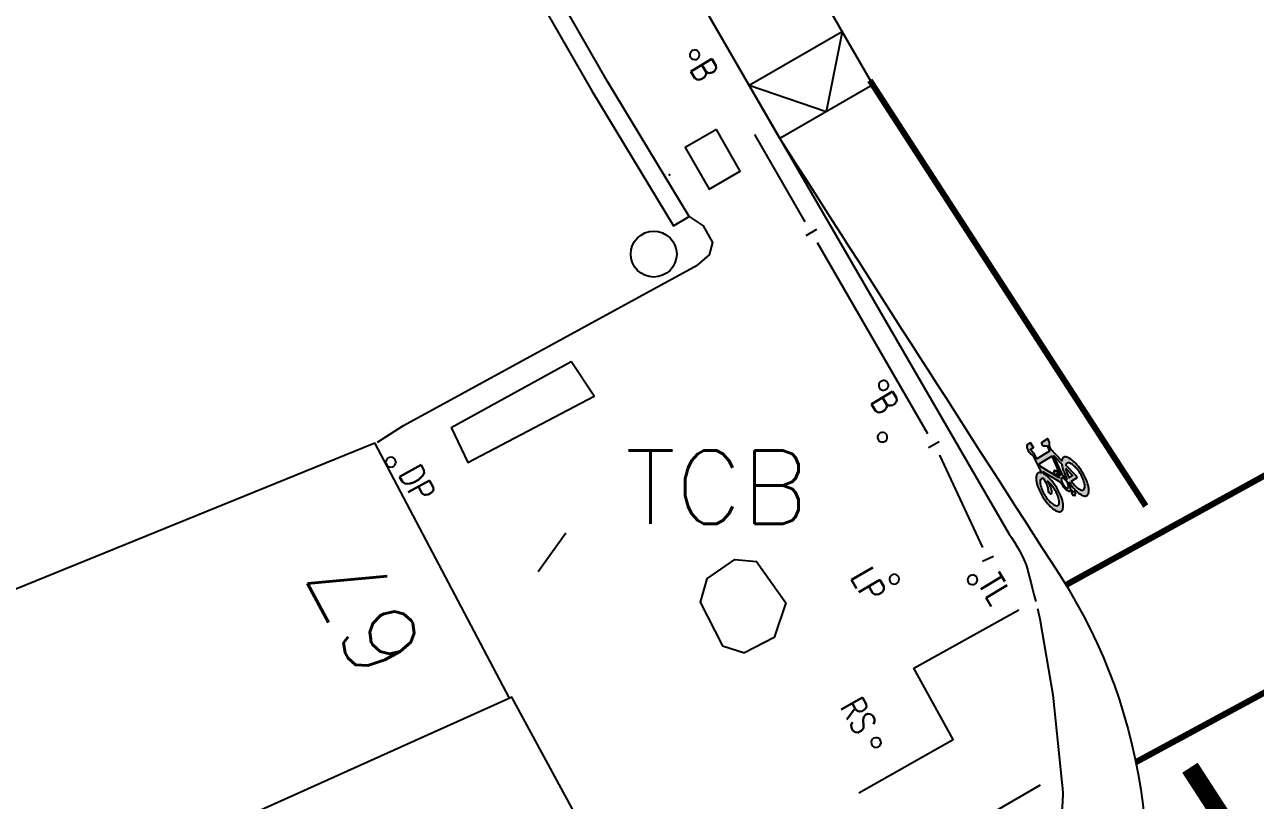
# Model space of a CAD drawing. Extents: x 427500 to 429848, y 434500 to 436505.
# Drawn here: x 427868.58 to 427888.67, y 436199.68 to 436212.35 of the extents above; entities that cross this region are included whole.
import ezdxf

# ---------------------------------------------------------------- set-up
doc = ezdxf.new("R2010")
doc.units = 0
doc.linetypes.add('1055', pattern=[0.6, 0.1, -0.5])
doc.linetypes.add('BLIP', pattern=[1, 0.5, -0.5])
doc.layers.get('0').update_dxf_attribs({"color": 222})
for name, color, linetype in [('KTS_LINES', 7, 'Continuous'), ('LPTIP_Ex_Base', 8, 'Continuous'), ('PRO-MARKINGS', 7, 'Continuous'), ('PROPOSED', 1, 'Continuous')]:
    doc.layers.add(name, color=color, linetype=linetype)
doc.styles.add('MtXpl_Romans', font='romans__.ttf')
doc.styles.get("Standard").update_dxf_attribs({"font": 'romans.shx'})

# ---------------------------------------------------------------- blocks, each defined once
blk = doc.blocks.new('FENCE_UP')
at = {"color": 0, "linetype": 'ByBlock', "flags": 128}
blk.add_lwpolyline([(0, 0.5), (0, -0.5)], dxfattribs=at)
blk = doc.blocks.new('CIRCL')
at = {"color": 0, "linetype": 'ByBlock', "flags": 128}
for points in [[(0.5, 0), (0.475, 0.154), (0.404, 0.293), (0.293, 0.404), (0.154, 0.475), (0, 0.5), (-0.154, 0.475), (-0.293, 0.404), (-0.404, 0.293), (-0.475, 0.154), (-0.5, 0), (-0.475, -0.154), (-0.404, -0.293), (-0.293, -0.404), (-0.154, -0.475), (0, -0.5), (0.154, -0.475), (0.293, -0.404), (0.404, -0.293), (0.475, -0.154)], [(0.5, 0), (0.475, -0.154)]]:
    blk.add_lwpolyline(points, dxfattribs=at)
blk = doc.blocks.new('Bicycle-1057S')
h = blk.add_hatch(color=0)
h.dxf.hatch_style = 1
edge = h.paths.add_edge_path()
edge.add_arc((0.1255931590565698, -0.09402841553107237), 0.02648515648108875, 129.1417589179424, 144.2919472120851)
edge.add_arc((0.1085562400126971, -0.08167002299842399), 0.005438877888942004, 145.2542598140026, 218.1085320607194)
edge.add_arc((0.1199412003065617, -0.07274033581713624), 0.01990803937288878, 218.1085320607193, 242.7437377249644)
edge.add_arc((0.1323570823030125, -0.04863988274777631), 0.0470186639303978, 242.7437377249643, 256.1140822548531)
edge.add_line((0.1210730989660078, -0.09428444954219217), (0.1210730989660078, -0.1093843280975762))
edge.add_line((0.1210730989660078, -0.1093843280975762), (0.1709389036250854, -0.1093843280975762))
edge.add_line((0.1709389036250854, -0.1093843280975762), (0.1709389036250854, -0.08603216731390888))
edge.add_line((0.1709389036250854, -0.08603216731390888), (0.2357062799771484, -0.07507811475829329))
edge.add_arc((0.2940311629775173, 0.02510465163729701), 0.1159240210641441, 239.7926865904873, 250.1489920615088)
edge.add_arc((0.3352342839856055, 0.1392318298363441), 0.2372611958478196, 250.1489920615087, 261.4948583744368)
edge.add_arc((0.362500000000002, 0.3215590699295104), 0.4216158587933737, 261.4948583744369, 265.5790043067903)
edge.add_line((0.33, -0.09880230125732192), (0.33, -0.1106220625765941))
edge.add_arc((0.3649999999999979, -1.094938660479188), 0.9849386604791879, 92.0364461736281, 98.710120306432)
edge.add_arc((0.3002475405305327, -0.6722787565192403), 0.5573474124130271, 98.71012030643209, 110.2975697722287)
edge.add_arc((0.2023615741320395, -0.4076241066270181), 0.2751706129993586, 110.2975697722287, 131.7625682865146)
edge.add_arc((0.05714990642971905, -0.2449999999999999), 0.05714990642971902, 131.7625682865146, 180)
edge.add_arc((0.05714990642971905, -0.245), 0.05714990642971904, 180, 228.2374317134853)
edge.add_arc((0.2023615741320401, -0.08237589337298118), 0.2751706129993595, 228.2374317134854, 249.7024302277713)
edge.add_arc((0.3002475405305318, 0.1822787565192362), 0.5573474124130229, 249.7024302277713, 261.2898796935679)
edge.add_arc((0.3650000000000001, 0.6049386604791959), 0.9849386604791958, 261.2898796935679, 270)
edge.add_arc((0.3650000000000005, 0.604938660479198), 0.984938660479198, 269.9999999999999, 278.710120306432)
edge.add_arc((0.4297524594694681, 0.1822787565192365), 0.5573474124130234, 278.7101203064321, 290.2975697722287)
edge.add_arc((0.527638425867959, -0.08237589337297913), 0.2751706129993619, 290.2975697722287, 311.7625682865145)
edge.add_arc((0.6728500935702808, -0.2450000000000002), 0.05714990642971921, 311.7625682865148, 360.0000000000001)
edge.add_arc((0.6728500935702809, -0.2450000000000002), 0.05714990642971907, 8.347926217626053e-14, 48.23743171348524)
edge.add_arc((0.5276384258679238, -0.4076241066270601), 0.2751706129994143, 48.23743171348545, 51.44868646367202)
edge.add_line((0.6991289573365953, -0.1924268392766916), (0.9555783743845828, -0.1393683391977977))
edge.add_line((0.9555783743845828, -0.1393683391977977), (1.026142996864914, -0.1494489995521307))
edge.add_arc((1.047232637774721, -0.1446760141640408), 0.02162300495351051, 192.752292015752, 229.4556686730448)
edge.add_arc((1.082087526109876, -0.1021911607252427), 0.07657266547575484, 230.3014880105123, 254.7693945910597)
edge.add_arc((1.137258100044497, 0.09027275344468394), 0.2767829944268662, 254.2163442209831, 263.9588712902375)
edge.add_arc((1.111305815940649, -0.1577737992489841), 0.0273842720150536, 263.337789327011, 292.272256146745)
edge.add_arc((1.118318684532589, -0.1773400816377044), 0.006684298591048081, 300.2362763225035, 358.2881666264944)
edge.add_line((1.125, -0.1775397595764579), (1.125, -0.06938311127612472))
edge.add_arc((1.114107004921157, -0.06988940866287181), 0.01090475487260144, 2.661145164140756, 38.31498093786265)
edge.add_arc((1.110772519990496, -0.07252424211479346), 0.01515459452512635, 38.31498093786259, 73.21773194917768)
edge.add_arc((1.092973786883735, -0.1315424953674024), 0.07679832183938598, 73.2177319491774, 98.60632256700862)
edge.add_arc((1.086437502710172, -0.08835556308793147), 0.03311956120553582, 98.60632256700892, 134.88021916439)
edge.add_line((1.063067446729034, -0.06488758878494341), (1.033157894736842, -0.1147368421052633))
edge.add_line((1.033157894736842, -0.1147368421052633), (0.94, -0.1014285714285716))
edge.add_line((0.94, -0.1014285714285716), (0.94, 0.1393269230769229))
edge.add_line((0.94, 0.1393269230769229), (0.9849999999999998, 0.1349999999999998))
edge.add_arc((1.01645105852891, 0.3320764244353353), 0.199570253672248, 260.9327337914132, 290.3801191405059)
edge.add_arc((1.105464489312583, 0.1086566116361067), 0.04124963619416752, 71.00970639435519, 118.23338806896231, ccw=False)
edge.add_arc((1.115840168087301, 0.1389608091172128), 0.009218591994430198, 6.472580860778692, 70.69733750635021, ccw=False)
edge.add_line((1.125, 0.1399999999999998), (1.125, 0.08999999999999979))
edge.add_line((1.125, 0.08999999999999979), (1.215, 0.08999999999999977))
edge.add_line((1.215, 0.08999999999999977), (1.215, 0.1551204709322744))
edge.add_arc((1.199541460380685, 0.152605035499959), 0.01566186012503258, 9.242245549902828, 38.24503396435792)
edge.add_arc((1.175907833058162, 0.1339771072228429), 0.04575418559710753, 38.24503396435812, 62.40139835930763)
edge.add_arc((1.144411258767213, 0.07372613583564096), 0.1137410501017065, 62.40139835930752, 80.15996594038734)
edge.add_arc((1.117118489909174, -0.08362655073671205), 0.2734431578006205, 80.15996594038758, 97.39463954963908)
edge.add_arc((1.101932488087908, 0.03338489676562068), 0.1554503889632606, 97.39463954963931, 115.9418288466421)
edge.add_arc((1.008892827938793, 0.2234296512512854), 0.05614866456590088, 265.4429401072497, 296.48081285581895, ccw=False)
edge.add_line((1.004431711558944, 0.1674584892731782), (0.7039782804499767, 0.1963482422644251))
edge.add_arc((0.5276024317589506, 0.4074790768269162), 0.2751084682530396, 309.8749265664079, 311.7820790879888)
edge.add_arc((0.6727840718052973, 0.2449999999999999), 0.05721592819470267, 311.7820790879888, 360)
edge.add_arc((0.6727840718052971, 0.2449999999999999), 0.05721592819470289, 359.9999999999999, 408.2179209120112)
edge.add_arc((0.5276024317590292, 0.08252092317317208), 0.2751084682529212, 48.21792091201113, 69.68965002433214)
edge.add_arc((0.4297377485950346, -0.1818948901564406), 0.5570538859307931, 69.68965002433218, 81.283999398439)
edge.add_arc((0.3649999999999998, -0.6041692450557905), 0.9842618059168534, 81.28399939843904, 89.99999999999999)
edge.add_arc((0.3650000000000001, -0.6041692450557938), 0.9842618059168566, 90.00000000000001, 98.71600060156094)
edge.add_arc((0.3002622514049669, -0.1818948901564457), 0.5570538859307985, 98.71600060156108, 110.3103499756678)
edge.add_arc((0.2023975682409703, 0.08252092317317244), 0.2751084682529208, 110.3103499756678, 131.7820790879888)
edge.add_arc((0.05721592819470288, 0.2450000000000001), 0.05721592819470277, 131.7820790879889, 180)
edge.add_arc((0.05721592819470288, 0.2450000000000001), 0.05721592819470279, 180, 228.2179209120111)
edge.add_arc((0.2023975682409709, 0.4074790768268282), 0.2751084682529215, 228.2179209120111, 249.6896500243321)
edge.add_arc((0.3002622514049652, 0.6718948901564387), 0.5570538859307912, 249.6896500243321, 261.2839993984389)
edge.add_arc((0.3650000000000005, 1.094169245055782), 0.9842618059168449, 261.2839993984389, 269.9999999999999)
edge.add_arc((0.3650000000000005, 1.094169245055783), 0.9842618059168462, 269.9999999999999, 278.7160006015609)
edge.add_arc((0.4297377485950349, 0.6718948901564392), 0.5570538859307919, 278.7160006015609, 290.3103499756678)
edge.add_arc((0.5276024317590321, 0.4074790768268224), 0.2751084682529152, 290.3103499756677, 298.7400305951868)
edge.add_line((0.6598845455543121, 0.1662611013890084), (0.7049721577726218, 0.1619257540603247))
edge.add_line((0.7049721577726218, 0.1619257540603247), (0.4092702756605957, 0.007454621613743967))
edge.add_arc((0.3624999999999988, -0.4115590699294977), 0.4216158587933608, 83.6310126563938, 89.99999999999984)
edge.add_arc((0.3624999999999998, -0.4115590699294889), 0.4216158587933519, 89.99999999999997, 98.50514162556317)
edge.add_arc((0.3352342839856051, -0.2292318298363435), 0.2372611958478189, 98.50514162556317, 109.8510079384912)
edge.add_arc((0.2940311629775176, -0.1151046516372976), 0.1159240210641447, 109.8510079384912, 131.0753738798026)
edge.add_arc((0.2329280192318751, -0.04500000000000001), 0.02292801923187508, 131.0753738798026, 180)
edge.add_arc((0.2329280192318752, -0.04500000000000001), 0.02292801923187524, 180.0000000000001, 222.6870495144356)
edge.add_line((0.2160743692041546, -0.0605450489430028), (0.1709389036250855, -0.06817877273918918))
edge.add_line((0.1709389036250855, -0.06817877273918918), (0.1709389036250855, -0.05314407924277024))
edge.add_line((0.1709389036250855, -0.05314407924277024), (0.1210730989660078, -0.05314407924277022))
edge.add_line((0.1210730989660078, -0.05314407924277022), (0.1210730989660078, -0.06826489232125907))
edge.add_arc((0.1295536262736133, -0.1049338960924515), 0.03763688590979285, 103.0219837958038, 123.3282019209634)
edge = h.paths.add_edge_path(flags=16)
edge.add_line((0.8010092807424596, 0.1526914153132249), (0.85, 0.1479807692307691))
edge.add_line((0.85, 0.1479807692307691), (0.85, -0.09119768916500626))
edge.add_line((0.85, -0.09119768916500627), (0.5149813376234688, -0.04592489695196145))
edge.add_arc((0.4920719807681302, -0.04500000000000186), 0.02292801923186977, 357.6881093012058, 360.0000000000044)
edge.add_arc((0.492071980768125, -0.04500000000000007), 0.02292801923187499, 359.9999999999999, 405.6770613714275)
edge.add_line((0.5080918281662061, -0.02859699554229709), (0.5583965690419177, -0.02007051495797908))
edge.add_line((0.5583965690419177, -0.02007051495797908), (0.5583965690419177, -0.03488638777457719))
edge.add_line((0.5583965690419177, -0.03488638777457719), (0.6071960093520374, -0.0348863877745772))
edge.add_line((0.6071960093520374, -0.0348863877745772), (0.6071960093520374, -0.01994367788202011))
edge.add_arc((0.5961658072233547, 0.02207109393126968), 0.04343853599653663, 284.7099937128414, 308.6624902789959)
edge.add_arc((0.6191713373046384, -0.006683059294339246), 0.006613873852225735, 308.6624902789954, 417.054963233324)
edge.add_arc((0.597462100593441, -0.04018266257306424), 0.04653272126062121, 57.05496323332503, 77.92545307749995)
edge.add_line((0.6071960093520375, 0.005320580917900087), (0.6071960093520374, 0.02047441945387607))
edge.add_line((0.6071960093520374, 0.02047441945387607), (0.5583965690419177, 0.02047441945387607))
edge.add_line((0.5583965690419177, 0.02047441945387607), (0.5583965690419177, -0.003409372772500956))
edge.add_line((0.5583965690419177, -0.003409372772500958), (0.489807155429238, -0.01522256642305359))
edge.add_arc((0.4309688370224912, -0.115104651637281), 0.1159240210641259, 59.49860577599883, 62.30136376572178)
edge.add_line((0.4848527530876162, -0.01246497973034986), (0.8010092807424596, 0.1526914153132249))
edge = h.paths.add_edge_path(flags=16)
edge.add_arc((0.4783568392825849, -0.3575472182040819), 0.1917893422273881, 65.84495474860528, 69.5671713206016)
edge.add_arc((0.4101288188534401, -0.540685588829678), 0.3872240514452698, 69.5671713206013, 81.22760581677363)
edge.add_arc((0.3650000000000043, -0.8331319537255499), 0.6831319537255498, 81.22760581677335, 87.06318721189446)
edge.add_line((0.4, -0.150897194862527), (0.4, -0.2150000000000001))
edge.add_line((0.4, -0.2150000000000001), (0.5568384287202102, -0.1825506699199566))
edge = h.paths.add_edge_path(flags=16)
edge.add_arc((0.1504167412798086, -0.2449999999999998), 0.0404167412798087, 180.0000000000003, 228.031377788937)
edge.add_arc((0.2516431607174225, -0.132452781795901), 0.1917893422274068, 228.0313777889369, 249.5671713206013)
edge.add_arc((0.3198711811465615, 0.05068558882968327), 0.3872240514452754, 249.5671713206013, 261.2276058167736)
edge.add_arc((0.3650000000000002, 0.3431319537256016), 0.6831319537256016, 261.2276058167737, 270)
edge.add_arc((0.3650000000000006, 0.3431319537255932), 0.6831319537255933, 269.9999999999999, 278.7723941832264)
edge.add_arc((0.4101288188534402, 0.05068558882967744), 0.3872240514452694, 278.7723941832263, 290.4328286793987)
edge.add_arc((0.4783568392825773, -0.1324527817959004), 0.1917893422274075, 290.4328286793986, 311.968622211063)
edge.add_arc((0.5795832587201913, -0.2450000000000001), 0.04041674127980865, 311.968622211063, 360)
edge.add_arc((0.5795832587201913, -0.2450000000000001), 0.04041674127980865, 3.934699558586697e-14, 48.03137778893682)
edge.add_arc((0.478356839282282, -0.3575472182044319), 0.1917893422278519, 48.03137778893772, 49.26932853407754)
edge.add_line((0.6035001816606982, -0.2122121032096358), (0.3879520662544559, -0.2568082650178238))
edge.add_arc((0.359621437672778, -0.1471711421593139), 0.1132383469701186, 270.0000000000009, 284.4885082669896, ccw=False)
edge.add_arc((0.3599813813666154, -0.2048860969552485), 0.0555245588725474, 244.0010186952478, 269.62857158370264, ccw=False)
edge.add_arc((0.3404972897307452, -0.2454727757627812), 0.01050793074839578, 177.4212617184321, 242.479324053344, ccw=False)
edge.add_line((0.33, -0.2450000000000001), (0.33, -0.150897194862527))
edge.add_arc((0.3649999999999946, -0.8331319537255476), 0.6831319537255475, 92.93681278810544, 98.7723941832266)
edge.add_arc((0.3198711811465587, -0.5406855888296751), 0.3872240514452669, 98.77239418322624, 110.4328286793987)
edge.add_arc((0.2516431607174224, -0.3575472182040986), 0.1917893422274065, 110.4328286793987, 131.9686222110632)
edge.add_arc((0.1504167412798083, -0.2449999999999998), 0.04041674127980829, 131.968622211063, 180.0000000000003)
edge = h.paths.add_edge_path(flags=16)
edge.add_line((0.4, -0.1106220625765941), (0.4, -0.09838578643388625))
edge.add_arc((0.362500000000002, 0.3215590699294804), 0.4216158587933433, 275.1028316889799, 278.5051416255631)
edge.add_arc((0.3897657160143952, 0.1392318298363415), 0.237261195847817, 278.5051416255631, 289.8510079384913)
edge.add_arc((0.4309688370224811, 0.0251046516373004), 0.1159240210641479, 289.8510079384913, 297.5734711250544)
edge.add_line((0.484628403888863, -0.07765248701200858), (0.835, -0.1250000000000002))
edge.add_line((0.835, -0.1250000000000002), (0.6529817174705733, -0.1626589550060883))
edge.add_arc((0.5276384258679636, -0.4076241066270114), 0.2751706129993511, 62.90217049968486, 69.70243022777146)
edge.add_arc((0.4297524594694673, -0.6722787565192396), 0.5573474124130262, 69.70243022777129, 81.2898796935679)
edge.add_arc((0.3650000000000009, -1.09493866047919), 0.9849386604791897, 81.28987969356794, 87.96355382637184)
edge = h.paths.add_edge_path(flags=16)
edge.add_arc((0.4449236986313491, -0.04500000000000011), 0.01507630136865096, 1.054819283487206e-13, 48.44895341119659)
edge.add_arc((0.4060479337699563, -0.08886225322274957), 0.07368707129479077, 48.44895341119748, 69.84062143707904)
edge.add_arc((0.3798391743587921, -0.1602517204131925), 0.1497354446870443, 69.84062143707904, 81.35341277984766)
edge.add_arc((0.3624999999999999, -0.2742745398618802), 0.2650690925200709, 81.35341277984772, 89.99999999999997)
edge.add_arc((0.3624999999999999, -0.274274539861879), 0.2650690925200698, 89.99999999999997, 98.64658722015228)
edge.add_arc((0.3451608256412076, -0.1602517204131919), 0.1497354446870436, 98.6465872201522, 110.1593785629209)
edge.add_arc((0.3189520662300434, -0.08886225322274857), 0.07368707129478973, 110.1593785629209, 131.5510465888027)
edge.add_arc((0.2800763013686506, -0.04500000000000002), 0.01507630136865062, 131.5510465888023, 180.0000000000001)
edge.add_arc((0.2800763013686508, -0.04500000000000002), 0.01507630136865079, 180.0000000000001, 228.4489534111975)
edge.add_arc((0.3189520662300437, -0.001137746777250717), 0.07368707129479057, 228.4489534111975, 249.8406214370791)
edge.add_arc((0.3451608256412076, 0.07025172041319168), 0.1497354446870435, 249.8406214370791, 261.3534127798478)
edge.add_arc((0.3625000000000003, 0.1842745398618795), 0.2650690925200704, 261.3534127798476, 269.9999999999999)
edge.add_arc((0.3625000000000002, 0.1842745398618796), 0.2650690925200706, 269.9999999999999, 278.6465872201522)
edge.add_arc((0.3798391743587923, 0.07025172041319208), 0.149735444687044, 278.6465872201523, 290.1593785629209)
edge.add_arc((0.4060479337699569, -0.001137746777252258), 0.07368707129478903, 290.1593785629209, 311.5510465888029)
edge.add_arc((0.4449236986313495, -0.04500000000000011), 0.01507630136865057, 311.5510465888019, 360.0000000000001)
edge = h.paths.add_edge_path(flags=16)
edge.add_arc((0.5545215225433117, 0.5356726882561043), 0.3234618584126379, 256.4487186734111, 264.5542933785383)
edge.add_line((0.5238241919462786, 0.2136707507743962), (0.5932041344403048, 0.2069996024576628))
edge.add_arc((0.4781819073505409, 0.3626381845019278), 0.1935290183549708, 306.4656665490008, 311.7704046412889)
edge.add_arc((0.5813587244239535, 0.2471211639649405), 0.03864313257081291, 311.7704046412892, 360.5617053325667)
edge.add_arc((0.5813587244239538, 0.2471211639649405), 0.03864313257081273, 0.5617053325667196, 49.35300602384447)
edge.add_arc((0.4804665614422023, 0.1296034671529087), 0.1935290183549633, 49.35300602384398, 70.62459621730659)
edge.add_arc((0.4135262961559181, -0.06074449369631113), 0.3953045008003145, 70.62459621730665, 82.01711533480362)
edge.add_arc((0.3709724373807858, -0.3641886128402266), 0.7017178887905926, 82.0171153348035, 90.56170533256646)
edge.add_arc((0.3709724373807861, -0.3641886128402225), 0.7017178887905886, 90.5617053325665, 99.1062953303295)
edge.add_arc((0.3224774452478641, -0.06163712948952527), 0.3953045008003125, 99.10629533032939, 110.4988144478265)
edge.add_arc((0.2518180926494552, 0.1273618154980764), 0.1935290183549649, 110.4988144478264, 131.7704046412889)
edge.add_arc((0.1486412755760465, 0.2428788360350593), 0.03864313257081296, 131.7704046412889, 180.5617053325667)
edge.add_arc((0.1486412755760468, 0.2428788360350593), 0.03864313257081321, 180.5617053325666, 229.353006023844)
edge.add_arc((0.2495334385577984, 0.3603965328470931), 0.1935290183549653, 229.3530060238443, 250.6245962173066)
edge.add_arc((0.3164737038440827, 0.5507444936963126), 0.3953045008003163, 250.6245962173066, 262.0171153348036)
edge.add_arc((0.3590275626192138, 0.8541886128402267), 0.7017178887905928, 262.0171153348036, 270.5617053325665)
edge.add_arc((0.359027562619214, 0.8541886128402225), 0.7017178887905887, 270.5617053325665, 279.1062953303295)
edge.add_arc((0.4075225547521375, 0.5516371294895188), 0.395304500800306, 279.1062953303293, 289.098106292045)
edge.add_line((0.5368609167713212, 0.1780902964642959), (0.4650000000000001, 0.1849999999999999))
edge.add_arc((0.5011695245165797, 0.5494383493096282), 0.3662288150204487, 249.5302429035852, 264.3321092119445, ccw=False)
edge.add_arc((0.408696752517224, 0.3017101403780114), 0.1018040070660671, 219.81143243366, 249.5302429035852, ccw=False)
edge.add_arc((0.3393648764862762, 0.2439215579258251), 0.01154643510778842, 182.9001710029059, 219.8114324336599, ccw=False)
edge.add_arc((0.333388750288222, 0.2436188025506967), 0.00556264490823779, 121.34140895685039, 182.9001710029066, ccw=False)
edge.add_arc((0.3569992523026438, 0.2048494964756024), 0.05095553971477509, 96.53117755850923, 121.34140895685059, ccw=False)
edge.add_arc((0.3626516754290913, 0.1554776886042005), 0.1006498583004144, 77.38597802456098, 96.53117755850923, ccw=False)
edge.add_arc((0.3748392886274233, 0.2099393253543119), 0.04484118699412693, 58.985215138957585, 77.38597802456081, ccw=False)
edge.add_arc((0.5380436786246806, 0.5314291914319482), 0.3158330644056515, 243.667006448054, 259.1754194558784)
at = {"color": 0}
for p, q in [((0.3287280353378081, -0.1041516017134914), (0.3288192754914361, -0.1039005124007382)), ((0.3288877096512284, -0.1042885504342675), (0.3287280353378081, -0.1041516017134914)), ((0.3295948302791771, -0.1031929206888656), (0.3287508467244056, -0.1032157388124624)), ((0.3296632644389694, -0.1019603222330919), (0.3287736581110039, -0.1019603222330919)), ((0.3291158127316791, -0.1019831503514884), (0.3287736581110039, -0.1024624908638004)), ((0.3290930013450817, -0.1042885504342675), (0.3288877096512284, -0.1042885504342675)), ((0.3292526756585019, -0.1039461686375294), (0.3290930013450817, -0.1042885504342675)), ((0.329640453052372, -0.1023483602666211), (0.329161435504874, -0.1019831503514884)), ((0.3294351613585196, -0.1039461686375294), (0.3292526756585019, -0.1039461686375294)), ((0.3295720188925797, -0.1041287735950949), (0.3294351613585196, -0.1039461686375294)), ((0.3294351613585196, -0.1042885504342675), (0.3295720188925797, -0.1041287735950949)), ((0.3296176416657746, -0.1028277007789349), (0.3295948302791771, -0.1035581306040002))]:
    blk.add_line(p, q, dxfattribs=at)
for points in [[(0.1088746358722688, -0.07348688451793352, 0.06620162645581315), (0.1040871721730241, -0.07857021246627484, 0.329045697347466), (0.1042766963171289, -0.08502664309139618, 0.1079072842323877), (0.1108238940228147, -0.09043792768159163, 0.05840540863255037), (0.1210730989660078, -0.09428444954219217), (0.1210730989660078, -0.1093843280975762), (0.1709389036250854, -0.1093843280975762), (0.1709389036250854, -0.08603216731390888), (0.2357062799771484, -0.07507811475829329, 0.04521868944864418), (0.2546662158690515, -0.08393102875599362, 0.04954616364587781), (0.3001437889372994, -0.09542010860099805, 0.01782233505618444), (0.33, -0.09880230125732192), (0.33, -0.1106220625765941, 0.02912762999146831), (0.2158454020491987, -0.1213591461011008, 0.05060291222805472), (0.1069060248669102, -0.1495405845398161, 0.09393354558812385), (0.01908547964996145, -0.2023712395341582, 0.2136395982254601), (1.050686772828547e-17, -0.245, 0.2136395982254597), (0.01908547964996138, -0.2876287604658417, 0.09393354558812361), (0.1069060248669101, -0.3404594154601839, 0.05060291222805496), (0.2158454020491984, -0.3686408538988992, 0.03802337796379034), (0.3649999999999999, -0.38, 0.03802337796379043), (0.5141545979508021, -0.3686408538988992, 0.05060291222805458), (0.6230939751330896, -0.3404594154601841, 0.09393354558812297), (0.7109145203500387, -0.287628760465842, 0.2136395982254593), (0.73, -0.2450000000000001, 0.2136395982254589), (0.7109145203500387, -0.2023712395341586, 0.01401265916983727), (0.6991289573365953, -0.1924268392766916), (0.9555783743845828, -0.1393683391977977), (1.026142996864914, -0.1494489995521307, 0.1615320291578394), (1.033176901781189, -0.1611074057332191, 0.1071688624317772), (1.061971533169924, -0.1760743112137108, 0.04253541846399684), (1.108128811333472, -0.1849731557766747, 0.126925508449554), (1.121684677080907, -0.1831150224875275, 0.2588591559397385), (1.125, -0.1775397595764579), (1.125, -0.06938311127612472, 0.1568364930858567), (1.12266303144645, -0.06312863289895194, 0.1534803684012116), (1.115148189584886, -0.05801509841774095, 0.1112340150849529), (1.081481344142446, -0.05560893231927388, 0.1596097520212116), (1.063067446729034, -0.06488758878494341), (1.033157894736842, -0.1147368421052633), (0.94, -0.1014285714285716), (0.94, 0.1393269230769229), (0.9849999999999998, 0.1349999999999998, 0.1292002425394808), (1.085950761182175, 0.1449986933129138, -0.2090187272153614), (1.118887449725435, 0.1476611834182221, -0.2878070053565828), (1.125, 0.1399999999999998), (1.125, 0.08999999999999979), (1.215, 0.08999999999999977), (1.215, 0.1551204709322744, 0.1272284316793309), (1.211841824661803, 0.1623001322569733, 0.1057940901736811), (1.197104576227332, 0.1745251476030487, 0.07764182163660346), (1.163849375363327, 0.1857939104251043, 0.07534252693725144), (1.081925585010936, 0.1875424371523875, 0.08110451507786728), (1.033929410422161, 0.1731718949336026, -0.1362623426198962), (1.004431711558944, 0.1674584892731782), (0.7039782804499767, 0.1963482422644251, 0.00832171479736017), (0.7109070029063665, 0.2023349725952917, 0.2135505823316499), (0.73, 0.2449999999999999, 0.2135505823316504), (0.7109070029063664, 0.2876650274047082, 0.09396317257082422), (0.6230939751330898, 0.3405248658727139, 0.05063309589599981), (0.5141519477101913, 0.36872591840272, 0.03804907271182555), (0.365, 0.3800925608610629, 0.03804907271182546), (0.2158480522898086, 0.36872591840272, 0.05063309589599926), (0.1069060248669102, 0.340524865872714, 0.09396317257082444), (0.01909299709363351, 0.2876650274047083, 0.2135505823316499), (1.005154347342302e-16, 0.245, 0.2135505823316495), (0.01909299709363353, 0.2023349725952918, 0.09396317257082416), (0.1069060248669102, 0.1494751341272861, 0.05063309589599998), (0.2158480522898087, 0.12127408159728, 0.03804907271182587), (0.3649999999999999, 0.109907439138937, 0.03804907271182588), (0.5141519477101915, 0.1212740815972799, 0.05063309589599987), (0.6230939751330898, 0.1494751341272859, 0.03679801626859047), (0.6598845455543121, 0.1662611013890084), (0.7049721577726218, 0.1619257540603247), (0.4092702756605957, 0.007454621613743975, 0.02779710588782994), (0.3625, 0.01005678886386304, 0.03712772687842065), (0.3001437889372993, 0.00542010860099796, 0.04954616364587789), (0.2546662158690515, -0.006068971244006424, 0.0928744276712165), (0.2178631344268814, -0.0277158074614547, 0.2167769235559518), (0.21, -0.04500000000000004, 0.1884415738359674), (0.2160743692041546, -0.0605450489430028), (0.1709389036250855, -0.06817877273918918), (0.1709389036250855, -0.05314407924277024), (0.1210730989660078, -0.05314407924277022), (0.1210730989660078, -0.06826489232125907, 0.0888351774420325), (0.1088746358722688, -0.07348688451793352)], [(0.4787293732899234, 0.2212158168741777, 0.03538199524900019), (0.5238241919462786, 0.2136707507743962), (0.5932041344403048, 0.2069996024576628, 0.02315042084802789), (0.6071007434608504, 0.2183003355453849, 0.2161679210065194), (0.62, 0.2474999999999999, 0.2161679210065208), (0.6065307354804885, 0.2764411495422749, 0.09308226368066548), (0.5446710112211003, 0.3121720010628481, 0.04975022667479514), (0.4684251111540539, 0.3307293476581098, 0.03730009124669594), (0.3640931808341686, 0.3374955549148199, 0.03730009124669604), (0.2599139626854521, 0.3286851207123394, 0.04975022667479567), (0.1840465528159611, 0.3086364671569156, 0.09308226368066488), (0.1228992565391498, 0.2716996644546151, 0.2161679210065207), (0.11, 0.2425, 0.2161679210065191), (0.1234692645195115, 0.2135588504577247, 0.09308226368066462), (0.1853289887788999, 0.1778279989371517, 0.04975022667479539), (0.261574888845947, 0.1592706523418899, 0.03730009124669569), (0.3659068191658316, 0.1525044450851799, 0.03730009124669613), (0.4700860373145483, 0.1613148792876605, 0.04362514343017022), (0.5368609167713212, 0.1780902964642959), (0.4650000000000001, 0.1849999999999999, -0.06467527653755671), (0.3730945758271105, 0.2063343527291863, -0.1304045123069024), (0.3304954155632345, 0.2365288029161547, -0.16246290201637), (0.3278332299811951, 0.2433373554093805, -0.2752523142161367), (0.3304954155632345, 0.2483697637738941, -0.1086799343264191), (0.3512033730290797, 0.2554743402884014, -0.08373155279410573), (0.3846317998921907, 0.253698196159803, -0.0804614398804402), (0.3979441247861357, 0.2483697637738943, 0.06777169068829121)], [(0.8010092807424596, 0.1526914153132249), (0.85, 0.1479807692307691), (0.85, -0.09119768916500627), (0.5149813376234688, -0.04592489695196145, 0.01008786833677551), (0.515, -0.0450000000000001, 0.2019853073732921), (0.5080918281662061, -0.02859699554229709), (0.5583965690419177, -0.02007051495797908), (0.5583965690419177, -0.03488638777457719), (0.6071960093520374, -0.0348863877745772), (0.6071960093520374, -0.01994367788202011, 0.1048946772739972), (0.6233032332950188, -0.01184743368605731, 0.5116844109006436), (0.6227681884753907, -0.001132744979941137, 0.0913172553089896), (0.6071960093520375, 0.005320580917900087), (0.6071960093520374, 0.02047441945387607), (0.5583965690419177, 0.02047441945387607), (0.5583965690419177, -0.003409372772500958), (0.489807155429238, -0.01522256642305359, 0.01222994846074251), (0.4848527530876162, -0.01246497973034986)], [(0.1099999999999999, -0.245, 0.2126996629660772), (0.1233891155438425, -0.2750502982140864, 0.09424518177345811), (0.1846877707974303, -0.312175144212722, 0.05092219011426544), (0.2608157658004246, -0.3320087068372218, 0.03829549467705391), (0.3649999999999999, -0.3400000000000001, 0.03829549467705463), (0.4691842341995759, -0.3320087068372218, 0.05092219011426571), (0.5453122292025695, -0.3121751442127222, 0.0942451817734579), (0.6066108844561574, -0.2750502982140867, 0.2126996629660783), (0.62, -0.2450000000000001, 0.2126996629660773), (0.6066108844561575, -0.2149497017859136, 0.005401631654725485), (0.6035001816606982, -0.2122121032096358), (0.3879520662544559, -0.2568082650178238, -0.06330239550141832), (0.3596214376727798, -0.2604094891294326, -0.1122897084671572), (0.3356419041153343, -0.2547916726470021, -0.2917483079654162), (0.33, -0.2450000000000001), (0.33, -0.150897194862527, 0.02546803149984724), (0.260815765800424, -0.1579912931627783, 0.05092219011426607), (0.1846877707974304, -0.1778248557872778, 0.0942451817734587), (0.1233891155438424, -0.2149497017859135, 0.2126996629660795)], [(0.46, -0.04500000000000008, 0.2146048509417658), (0.4549236141370791, -0.03371742259779956, 0.09361076745084396), (0.4314429111656884, -0.01968942908585436, 0.05027632593247241), (0.402350289127994, -0.01221809886904895, 0.03774576470632048), (0.3625, -0.009205447341809187, 0.03774576470632059), (0.3226497108720062, -0.01221809886904892, 0.05027632593247273), (0.2935570888343117, -0.0196894290858543, 0.09361076745084515), (0.270076385862921, -0.03371742259779952, 0.2146048509417721), (0.265, -0.04500000000000005, 0.2146048509417696), (0.270076385862921, -0.0562825774022006, 0.09361076745084396), (0.2935570888343117, -0.07031057091414578, 0.05027632593247258), (0.3226497108720061, -0.07778190113095115, 0.03774576470632061), (0.3625, -0.08079455265819095, 0.03774576470632053), (0.402350289127994, -0.07778190113095122, 0.05027632593247251), (0.4314429111656884, -0.07031057091414585, 0.09361076745084572), (0.4549236141370789, -0.05628257740220063, 0.2146048509417737)], [(0.4, -0.1106220625765941), (0.4, -0.09838578643388625, 0.01484646830517884), (0.4248562110627007, -0.09542010860099812, 0.0495461636458783), (0.4703337841309485, -0.0839310287559937, 0.03370836062723707), (0.484628403888863, -0.07765248701200858), (0.835, -0.1250000000000002), (0.6529817174705733, -0.1626589550060883, 0.02968044140767472), (0.6230939751330898, -0.1495405845398163, 0.05060291222805478), (0.5141545979508013, -0.1213591461011009, 0.02912762999146828)], [(0.5568384287202102, -0.1825506699199566, 0.01624266183902606), (0.5453122292025696, -0.177824855787278, 0.05092219011426567), (0.4691842341995761, -0.1579912931627784, 0.02546803149984717), (0.4, -0.150897194862527), (0.4, -0.2150000000000001)]]:
    blk.add_lwpolyline(points, format="xyb", close=True, dxfattribs=at)

msp = doc.modelspace()

# ---------------------------------------------------------------- linework, layer by layer
at = {"layer": 'LPTIP_Ex_Base', "color": 251, "true_color": 0x636466}
for p, q in [((427866.58, 436202.38), (427874.299172, 436205.519669)), ((427870.1, 436198.48), (427876.51358, 436201.358836))]:
    msp.add_line(p, q, dxfattribs=at)
at = {"layer": 'LPTIP_Ex_Base', "color": 251, "true_color": 0x636466, "flags": 128}
for points in [[(427868.8122751432, 436231.483146855), (427874.513139, 436221.568913), (427879.755782, 436212.482), (427884.65197, 436204.026998), (427884.686444, 436203.971906), (427884.736059, 436203.894732), (427884.792514, 436203.803992), (427884.847508, 436203.708205), (427884.892739, 436203.615886), (427884.926679, 436203.526749), (427884.954862, 436203.435115), (427884.979581, 436203.341416), (427885.003129, 436203.246082), (427885.027799, 436203.149544), (427885.055427, 436203.043147), (427885.084485, 436202.926604)], [(427875.165145, 436215.920927), (427877.837383, 436211.264749), (427879.172759, 436209.05987), (427879.429373, 436209.215287), (427878.095827, 436211.417145), (427875.406144, 436216.103721)], [(427881.322422, 436209.128202), (427880.499783, 436210.554503)], [(427879.429373, 436209.215287), (427879.658065, 436209.059215), (427879.810429, 436208.790635), (427879.754871, 436208.587354), (427879.55865, 436208.418929)], [(427883.320896, 436205.663221), (427881.522269, 436208.781704)], [(427874.767779, 436205.803297), (427879.55865, 436208.418929)], [(427875.5409070388, 436205.7701636269), (427875.817252, 436205.200436), (427877.876407, 436206.283527), (427877.5018405257, 436206.8454834757)], [(427875.5409070388, 436205.7701636269), (427877.5018405257, 436206.8454834757)], [(427874.339015, 436205.531947), (427874.767779, 436205.803297)], [(427878.567228, 436191.69596), (427879.404473, 436196.06319), (427876.531293, 436201.366676), (427876.495867, 436201.350996), (427874.299172, 436205.519669)], [(427884.221457, 436203.810205), (427883.520744, 436205.316722), (427883.520744, 436205.316722)], [(427876.96186, 436203.419692), (427877.417071, 436204.048654)], [(427879.716408, 436203.296936), (427880.172779, 436203.612702), (427880.529318, 436203.581703), (427881.002848, 436202.90746), (427880.812773, 436202.341217), (427880.330502, 436202.092389)], [(427884.390151, 436203.447517), (427884.390151, 436203.447517)], [(427879.716408, 436203.296936), (427879.6056847314, 436202.9173666192), (427879.9734808021, 436202.2033875909), (427880.330502, 436202.092389)], [(427882.197959, 436199.804598), (427883.735306, 436200.674569), (427883.092391, 436201.842525), (427884.811138, 436202.793258)], [(427885.112218, 436202.812897), (427885.135873, 436202.715008), (427885.152697, 436202.645919)], [(427885.152697, 436202.645919), (427885.365098, 436201.406511), (427885.510242, 436199.970554)], [(427885.510242, 436199.970554), (427885.513338, 436199.924518), (427885.519766, 436199.875179), (427885.52435, 436199.795442), (427885.521917, 436199.658215), (427885.507289, 436199.436402), (427885.481466, 436199.097116), (427885.447896, 436198.658417), (427885.405085, 436198.169641), (427885.351535, 436197.680123), (427885.285753, 436197.239196), (427885.198078, 436196.831325), (427885.089506, 436196.423622), (427884.867635, 436195.701926), (427884.783315, 436195.434539), (427884.723862, 436195.251982), (427884.679615, 436195.138721), (427884.647135, 436195.072622), (427884.622986, 436195.031547), (427884.603727, 436194.993363)], [(427885.158739, 436199.929962), (427883.771017, 436199.123163)]]:
    msp.add_lwpolyline(points, dxfattribs=at)
msp.add_lwpolyline([(427879.871255, 436210.635685), (427879.360589, 436210.342057), (427879.752029, 436209.661279), (427880.262695, 436209.954907)], close=True, dxfattribs=at)
at = {"layer": 'LPTIP_Ex_Base', "color": 251, "true_color": 0x636466}
msp.add_lwpolyline([(427879.225, 436208.6), (427879.218, 436208.527), (427879.196, 436208.456), (427879.162, 436208.392), (427879.115, 436208.335), (427879.058, 436208.288), (427878.9939999999, 436208.254), (427878.923, 436208.232), (427878.85, 436208.225), (427878.777, 436208.232), (427878.706, 436208.254), (427878.642, 436208.288), (427878.585, 436208.335), (427878.538, 436208.392), (427878.504, 436208.456), (427878.482, 436208.527), (427878.475, 436208.6), (427878.482, 436208.673), (427878.504, 436208.7439999999), (427878.538, 436208.808), (427878.585, 436208.865), (427878.642, 436208.912), (427878.706, 436208.946), (427878.777, 436208.968), (427878.85, 436208.975), (427878.923, 436208.968), (427878.9939999999, 436208.946), (427879.058, 436208.912), (427879.115, 436208.865), (427879.162, 436208.808), (427879.196, 436208.7439999999), (427879.218, 436208.673), (427879.225, 436208.6)], dxfattribs=at)
msp.add_point((427879.105787, 436209.895751), dxfattribs=at)
at = {"layer": 'PRO-MARKINGS', "linetype": 'Continuous', "const_width": 0.1, "flags": 128}
msp.add_lwpolyline([(427882.3762702629, 436211.4372519088), (427886.8798078044, 436204.4865521786)], dxfattribs=at)
at = {"layer": 'PRO-MARKINGS', "linetype": '1055', "const_width": 0.1, "flags": 128}
for points in [[(427885.577456713, 436203.1981947607), (427896.2261119753, 436209.0648120668)], [(427897.8372819713, 436206.319412627), (427886.7192889044, 436200.3058556429)]]:
    msp.add_lwpolyline(points, dxfattribs=at)
at = {"layer": 'PRO-MARKINGS', "linetype": 'BLIP', "const_width": 0.3, "flags": 128}
msp.add_lwpolyline([(427887.6012791404, 436200.2144577148), (427897.060563447, 436185.6151245747)], dxfattribs=at)
at = {"layer": 'PROPOSED', "flags": 128}
for points in [[(427876.0295048039, 436222.442489996), (427882.4243574797, 436211.3630347404), (427880.9087020397, 436210.4882269974), (427874.513139, 436221.568913), (427868.8122751432, 436231.483146855)], [(427881.9250176123, 436212.2281701857), (427880.4093621724, 436211.3533624427)], [(427881.9250176123, 436212.2281701857), (427881.6665297597, 436210.9256308689), (427880.4093621724, 436211.3533624427)]]:
    msp.add_lwpolyline(points, dxfattribs=at)
msp.add_lwpolyline([(427880.9087020397, 436210.4882269973, 0.0009890337119608833), (427885.4712788964, 436203.3672826634, -0.4799668934323919), (427881.0112638987, 436190.0507075148), (427879.4983651875, 436189.4939421595)], format="xyb", dxfattribs=at)

# ---------------------------------------------------------------- block references
at = {"layer": 'KTS_LINES', "rotation": 121.4837653970659}
msp.add_blockref('Bicycle-1057S', (427885.7109565665, 436204.5301480996), dxfattribs=at)
at = {"layer": 'LPTIP_Ex_Base', "color": 251, "true_color": 0x636466}
for name, p, xscale, yscale, zscale, rotation in [('CIRCL', (427879.516759, 436211.855787), 0.16, 0.16, 0.16, 106.503555), ('FENCE_UP', (427881.422345, 436208.954953), 0.2, 0.2, 0.2, 119.974772), ('CIRCL', (427882.599909, 436206.458352), 0.16, 0.16, 0.16, 115.703449), ('CIRCL', (427882.582819, 436205.61014), 0.16, 0.16, 0.16, 278.489866), ('FENCE_UP', (427883.42082, 436205.489971), 0.2, 0.2, 0.2, 119.974772), ('FENCE_UP', (427884.305804, 436203.628861), 0.2, 0.2, 0.2, 114.944147), ('CIRCL', (427882.774619, 436203.29234), 0.16, 0.16, 0.16, 111.813109), ('CIRCL', (427884.052371, 436203.282704), 0.16, 0.16, 0.16, 102.121067), ('CIRCL', (427882.479335, 436200.625911), 0.16, 0.16, 0.16, 103.097014)]:
    msp.add_blockref(name, p, dxfattribs=dict(at, xscale=xscale, yscale=yscale, zscale=zscale, rotation=rotation))
at = {"layer": 'LPTIP_Ex_Base', "color": 251, "true_color": 0x636466, "xscale": 0.16, "yscale": 0.16, "zscale": 0.16}
msp.add_blockref('CIRCL', (427874.558867, 436205.203449), dxfattribs=at)

# ---------------------------------------------------------------- texts
at = {"layer": 'LPTIP_Ex_Base', "color": 251, "true_color": 0x636466, "width": 0.8}
for s, rotation, p in [('B', 301.078094, (427879.4292, 436211.628251)), ('B', 301.576996, (427882.377473, 436206.194852)), ('DP', 298.6939389999999, (427874.676078, 436205.014585)), ('LP', 299.93866, (427882.050871, 436203.33173)), ('TL', 301.285583, (427884.131542, 436203.222897)), ('RS', 299.166412, (427881.880842, 436201.215398))]:
    msp.add_text(s, height=0.4, rotation=rotation, dxfattribs=at).set_placement(p)
at = {"layer": 'LPTIP_Ex_Base', "color": 251, "true_color": 0x636466, "style": 'MtXpl_Romans'}
msp.add_text('TCB', height=1.2, dxfattribs=at).set_placement((427878.3840264977, 436204.1962187649))
msp.add_text('67', height=1.2, rotation=118.5, dxfattribs=at).set_placement((427875.1601908422, 436202.1210964851))

doc.saveas('drawing.dxf')
